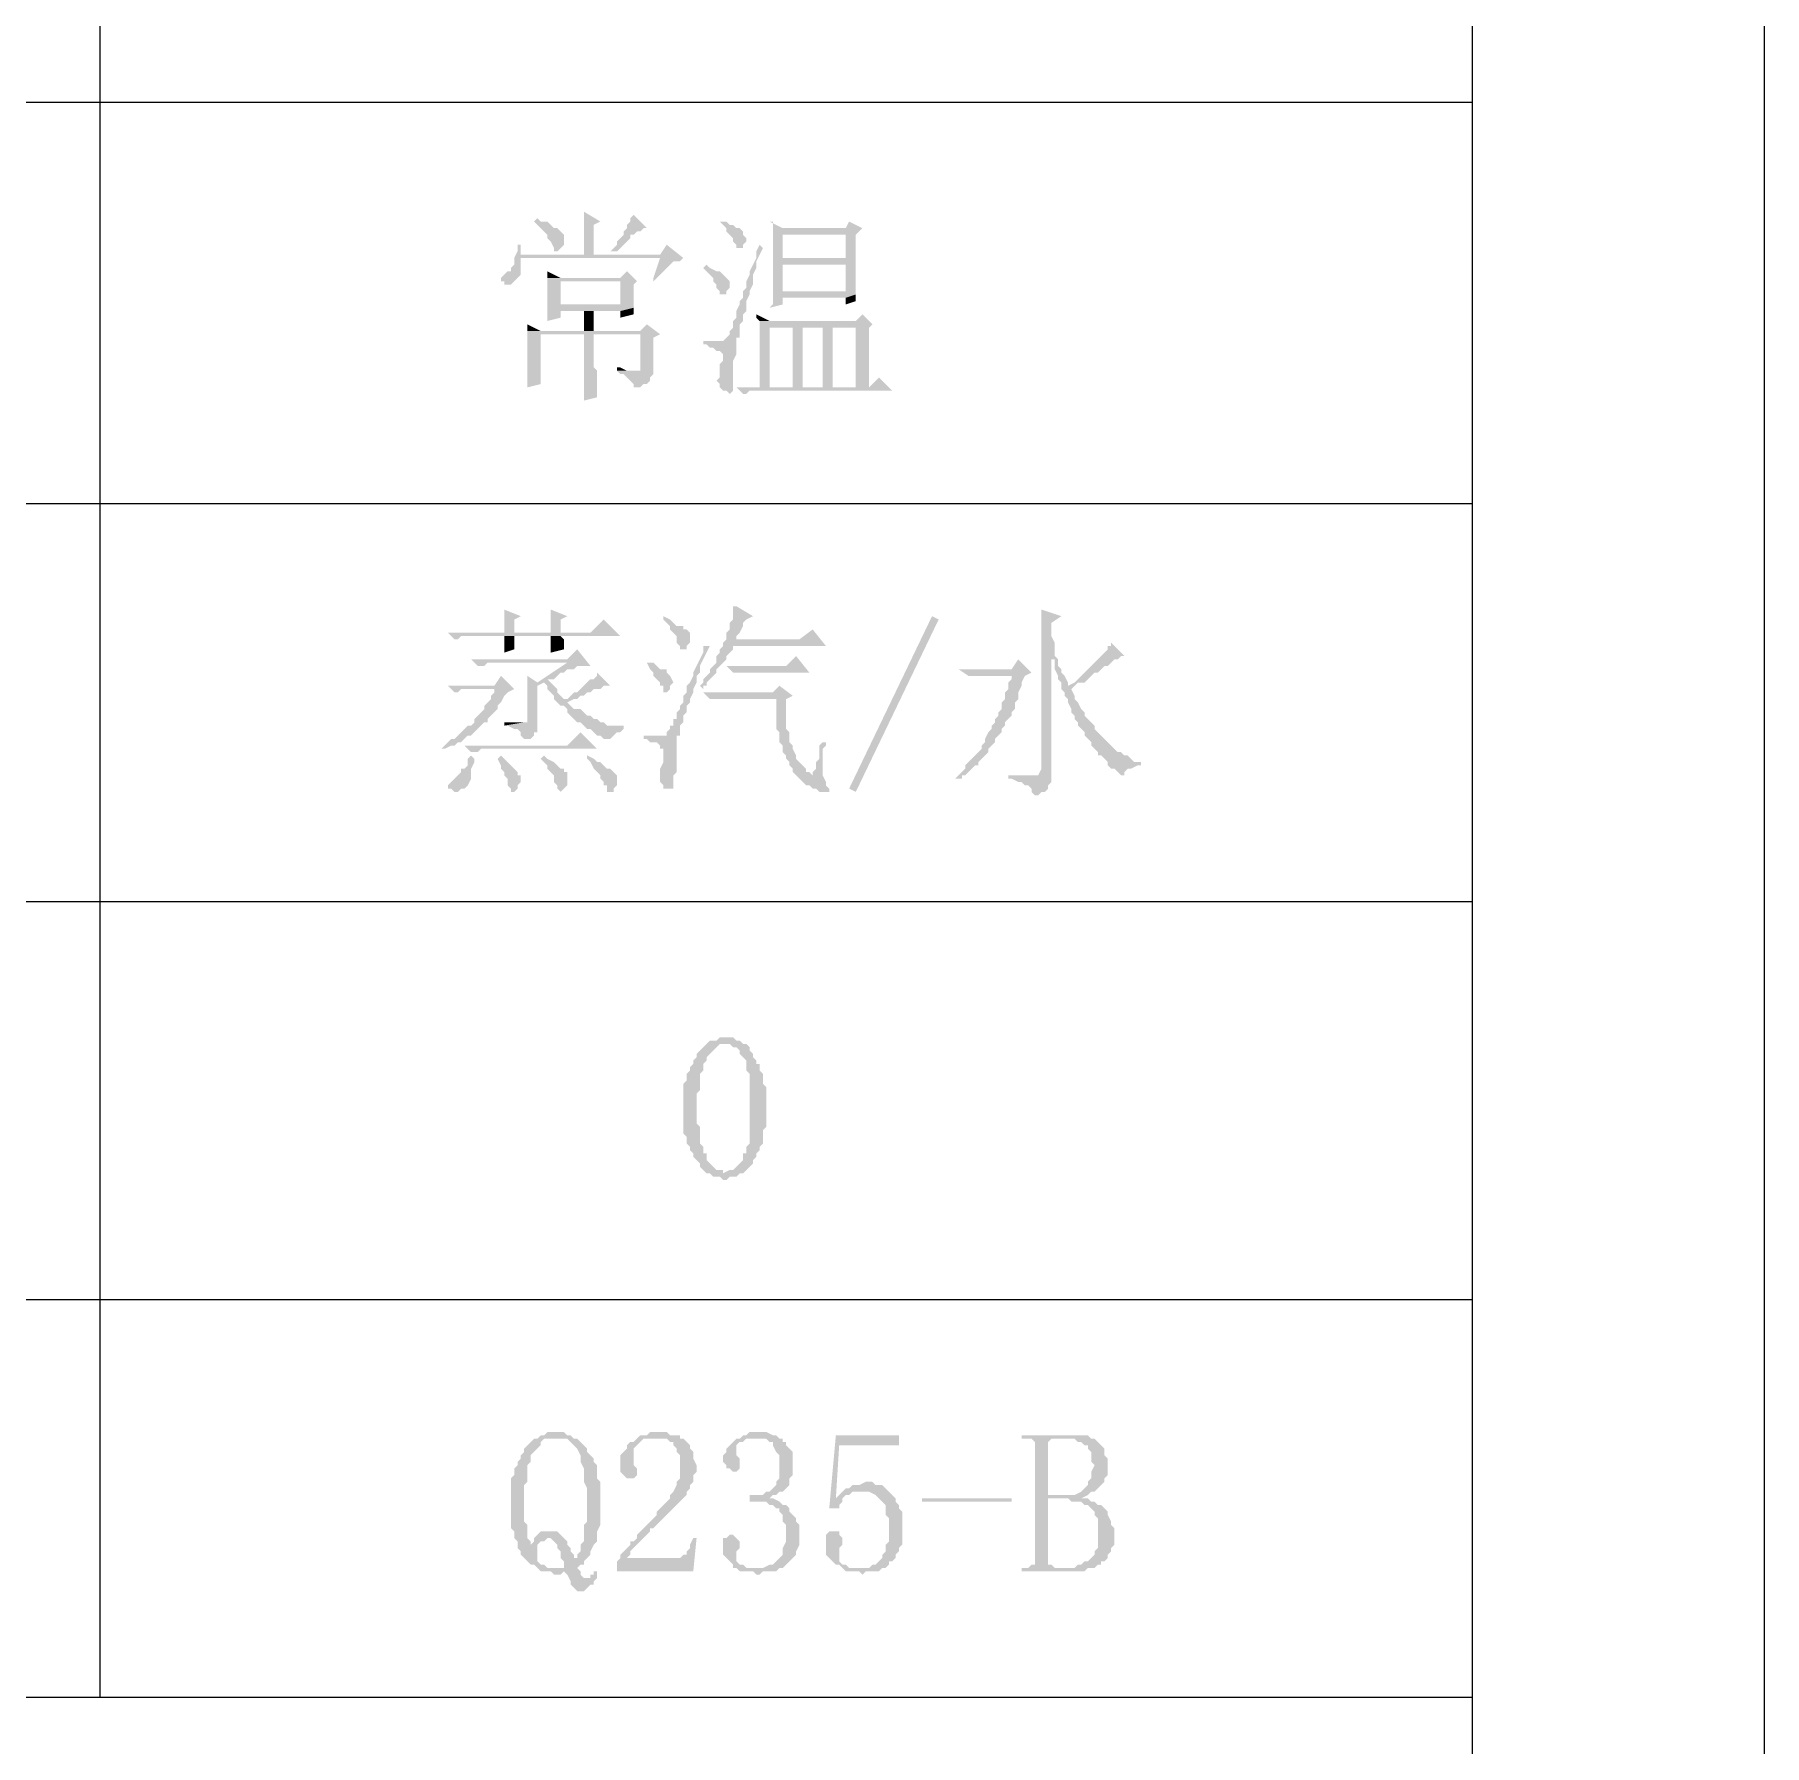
# Model space of a CAD drawing. Header units: millimetres. Extents: x 6 to 291, y 3 to 207.
# Drawn here: x 268.75 to 290.83, y 161.61 to 183.45 of the extents above; entities that cross this region are included whole.
import ezdxf

# ---------------------------------------------------------------- set-up
doc = ezdxf.new("R2010")
doc.units = ezdxf.units.MM

msp = doc.modelspace()

# ---------------------------------------------------------------- hatches: boundary and pattern name
at = {"true_color": 0x00b8b8}
h = msp.add_hatch(color=132, dxfattribs=at)
h.dxf.hatch_style = 2
h.paths.add_polyline_path([(275.759277, 181.186667), (275.759277, 180.636333), (274.954944, 180.636333), (275.886277, 180.636333), (275.886277, 181.017333), (275.970944, 181.059667)])
h = msp.add_hatch(color=132, dxfattribs=at)
h.dxf.hatch_style = 2
h.paths.add_polyline_path([(275.16661, 181.102), (275.124277, 181.059667), (275.16661, 181.017333), (275.208944, 180.975), (275.251277, 180.932667), (275.29361, 180.890333), (275.29361, 180.848), (275.335944, 180.805667), (275.378277, 180.721), (275.378277, 180.678667), (275.42061, 180.678667), (275.462944, 180.721), (275.505277, 180.763333), (275.505277, 180.890333), (275.462944, 180.932667), (275.42061, 180.975), (275.378277, 180.975), (275.335944, 181.017333), (275.29361, 181.059667), (275.208944, 181.059667)])
h = msp.add_hatch(color=132, dxfattribs=at)
h.dxf.hatch_style = 2
h.paths.add_polyline_path([(276.394277, 181.144333), (276.351944, 181.102), (276.351944, 181.059667), (276.30961, 181.017333), (276.30961, 180.975), (276.267277, 180.932667), (276.267277, 180.890333), (276.224944, 180.848), (276.18261, 180.805667), (276.18261, 180.763333), (276.140277, 180.721), (276.097944, 180.678667), (276.18261, 180.678667), (276.224944, 180.721), (276.267277, 180.763333), (276.30961, 180.805667), (276.351944, 180.848), (276.351944, 180.890333), (276.394277, 180.890333), (276.43661, 180.932667), (276.478944, 180.932667), (276.521277, 180.975), (276.56361, 180.975)])
h = msp.add_hatch(color=132, dxfattribs=at)
h.dxf.hatch_style = 2
h.paths.add_polyline_path([(277.494944, 181.059667), (277.537277, 181.017333), (277.57961, 180.975), (277.57961, 180.932667), (277.621944, 180.890333), (277.664277, 180.848), (277.664277, 180.805667), (277.70661, 180.763333), (277.70661, 180.721), (277.791277, 180.721), (277.791277, 180.763333), (277.83361, 180.805667), (277.83361, 180.848), (277.791277, 180.890333), (277.791277, 180.932667), (277.748944, 180.975), (277.70661, 180.975), (277.664277, 181.017333), (277.621944, 181.017333), (277.57961, 181.059667)])
h = msp.add_hatch(color=132, dxfattribs=at)
h.dxf.hatch_style = 2
h.paths.add_polyline_path([(278.129944, 181.059667), (278.172277, 181.059667), (278.172277, 180.932667), (279.10361, 180.890333), (279.10361, 180.594), (278.299277, 180.594), (279.23061, 180.551667), (279.23061, 180.890333), (279.315277, 180.975), (278.299277, 180.975)])
h = msp.add_hatch(color=132, dxfattribs=at)
h.dxf.hatch_style = 2
h.paths.add_polyline_path([(278.172277, 180.932667), (278.172277, 180.551667), (279.10361, 180.509333), (279.10361, 180.170667), (278.299277, 180.170667), (279.23061, 180.128333), (279.23061, 180.551667), (278.299277, 180.594), (278.299277, 180.890333), (279.10361, 180.890333)])
h = msp.add_hatch(color=132, dxfattribs=at)
h.dxf.hatch_style = 2
h.paths.add_polyline_path([(279.145944, 181.059667), (279.10361, 180.975), (278.299277, 180.975), (279.315277, 180.975)])
h = msp.add_hatch(color=132, dxfattribs=at)
h.dxf.hatch_style = 2
h.paths.add_polyline_path([(274.954944, 180.763333), (274.91261, 180.763333), (274.91261, 180.678667), (274.870277, 180.594), (275.886277, 180.636333), (274.954944, 180.636333)])
h = msp.add_hatch(color=132, dxfattribs=at)
h.dxf.hatch_style = 2
h.paths.add_polyline_path([(276.81761, 180.763333), (276.732944, 180.636333), (275.886277, 180.636333), (274.870277, 180.594), (276.732944, 180.594), (276.648277, 180.34), (276.648277, 180.297667), (276.69061, 180.34), (276.732944, 180.382333), (276.775277, 180.424667), (276.81761, 180.467), (276.859944, 180.509333), (276.902277, 180.551667), (276.986944, 180.551667), (277.029277, 180.594)])
h = msp.add_hatch(color=132, dxfattribs=at)
h.dxf.hatch_style = 2
h.paths.add_polyline_path([(278.002944, 180.763333), (277.96061, 180.678667), (277.96061, 180.594), (277.918277, 180.509333), (277.875944, 180.424667), (277.875944, 180.382333), (277.83361, 180.297667), (277.83361, 180.213), (277.791277, 180.170667), (277.791277, 180.086), (277.748944, 180.043667), (277.748944, 180.001333), (277.70661, 179.916667), (277.70661, 179.832), (277.664277, 179.789667), (277.664277, 179.747333), (277.664277, 179.705), (277.621944, 179.662667), (277.621944, 179.620333), (277.57961, 179.578), (277.537277, 179.535667), (277.45261, 179.535667), (277.70661, 179.535667), (277.70661, 179.578), (277.748944, 179.578), (277.748944, 179.747333), (277.791277, 179.789667), (277.791277, 179.874333), (277.83361, 179.916667), (277.83361, 180.043667), (277.875944, 180.128333), (277.875944, 180.170667), (277.918277, 180.255333), (277.918277, 180.382333), (277.96061, 180.467), (277.96061, 180.551667), (278.002944, 180.636333), (278.045277, 180.721)])
h = msp.add_hatch(color=132, dxfattribs=at)
h.dxf.hatch_style = 2
h.paths.add_polyline_path([(274.870277, 180.594), (274.870277, 180.509333), (274.827944, 180.467), (274.827944, 180.424667), (274.78561, 180.424667), (274.743277, 180.382333), (274.700944, 180.34), (274.700944, 180.297667), (274.743277, 180.297667), (274.743277, 180.255333), (274.827944, 180.255333), (274.870277, 180.297667), (274.91261, 180.34), (274.954944, 180.382333), (274.954944, 180.594), (276.732944, 180.594)])
h = msp.add_hatch(color=132, dxfattribs=at)
h.dxf.hatch_style = 2
h.paths.add_polyline_path([(275.29361, 180.424667), (275.29361, 180.34), (275.462944, 180.34)])
h = msp.add_hatch(color=132, dxfattribs=at)
h.dxf.hatch_style = 2
h.paths.add_polyline_path([(276.30961, 180.424667), (276.224944, 180.34), (275.29361, 180.34), (275.29361, 179.959), (275.462944, 180.001333), (275.462944, 180.297667), (276.43661, 180.297667)])
h = msp.add_hatch(color=132, dxfattribs=at)
h.dxf.hatch_style = 2
h.paths.add_polyline_path([(277.32561, 180.509333), (277.283277, 180.467), (277.32561, 180.424667), (277.367944, 180.382333), (277.410277, 180.34), (277.410277, 180.297667), (277.45261, 180.255333), (277.45261, 180.213), (277.494944, 180.170667), (277.494944, 180.128333), (277.57961, 180.128333), (277.57961, 180.170667), (277.621944, 180.213), (277.621944, 180.297667), (277.57961, 180.34), (277.537277, 180.382333), (277.494944, 180.424667), (277.45261, 180.424667), (277.367944, 180.467)])
h = msp.add_hatch(color=132, dxfattribs=at)
h.dxf.hatch_style = 2
h.paths.add_polyline_path([(278.172277, 180.551667), (278.172277, 180.001333), (278.129944, 179.959), (278.299277, 180.001333), (278.299277, 180.086), (279.10361, 180.086), (279.23061, 180.128333), (278.299277, 180.170667), (278.299277, 180.509333), (279.10361, 180.509333)])
h = msp.add_hatch(color=132, dxfattribs=at)
h.dxf.hatch_style = 2
h.paths.add_polyline_path([(276.43661, 180.297667), (276.224944, 180.297667), (276.224944, 180.001333), (275.462944, 180.001333), (275.29361, 179.959), (275.29361, 179.789667), (275.462944, 179.832), (275.462944, 179.916667), (276.224944, 179.916667), (276.394277, 179.959), (276.394277, 180.255333)])
h = msp.add_hatch(color=132, dxfattribs=at)
h.dxf.hatch_style = 2
h.paths.add_polyline_path([(279.23061, 180.128333), (279.10361, 180.086), (279.10361, 180.001333), (279.23061, 180.043667), (279.23061, 180.086)])
h = msp.add_hatch(color=132, dxfattribs=at)
h.dxf.hatch_style = 2
h.paths.add_polyline_path([(275.886277, 179.662667), (275.886277, 179.916667), (275.759277, 179.916667), (275.759277, 179.662667)])
h = msp.add_hatch(color=132, dxfattribs=at)
h.dxf.hatch_style = 2
h.paths.add_polyline_path([(276.394277, 179.959), (276.224944, 179.916667), (276.224944, 179.832), (276.394277, 179.874333), (276.394277, 179.916667)])
h = msp.add_hatch(color=132, dxfattribs=at)
h.dxf.hatch_style = 2
h.paths.add_polyline_path([(277.96061, 179.874333), (277.96061, 179.832), (278.002944, 179.789667), (278.129944, 179.789667)])
h = msp.add_hatch(color=132, dxfattribs=at)
h.dxf.hatch_style = 2
h.paths.add_polyline_path([(279.315277, 179.874333), (279.23061, 179.789667), (278.002944, 179.789667), (278.002944, 179.747333), (279.23061, 179.705), (279.23061, 178.943), (279.399944, 178.943), (279.399944, 179.705), (279.442277, 179.747333)])
h = msp.add_hatch(color=132, dxfattribs=at)
h.dxf.hatch_style = 2
h.paths.add_polyline_path([(275.03961, 179.747333), (275.03961, 179.662667), (275.208944, 179.662667)])
h = msp.add_hatch(color=132, dxfattribs=at)
h.dxf.hatch_style = 2
h.paths.add_polyline_path([(276.56361, 179.747333), (276.478944, 179.662667), (275.03961, 179.662667), (275.03961, 179.620333), (276.478944, 179.620333), (276.478944, 179.197), (276.478944, 179.154667), (276.18261, 179.154667), (276.224944, 179.112333), (276.267277, 179.112333), (276.30961, 179.07), (276.351944, 179.027667), (276.394277, 178.985333), (276.394277, 178.943), (276.478944, 178.943), (276.521277, 178.985333), (276.56361, 178.985333), (276.605944, 179.027667), (276.605944, 179.07), (276.648277, 179.112333), (276.648277, 179.578), (276.732944, 179.620333)])
h = msp.add_hatch(color=132, dxfattribs=at)
h.dxf.hatch_style = 2
h.paths.add_polyline_path([(275.03961, 179.620333), (275.03961, 178.943), (275.208944, 178.985333), (275.208944, 179.620333), (275.759277, 179.620333)])
h = msp.add_hatch(color=132, dxfattribs=at)
h.dxf.hatch_style = 2
h.paths.add_polyline_path([(275.759277, 179.620333), (275.759277, 178.858333), (275.759277, 178.773667), (275.92861, 178.816), (275.92861, 178.900667), (275.92861, 179.154667), (275.886277, 179.197), (275.886277, 179.620333), (276.478944, 179.620333)])
h = msp.add_hatch(color=132, dxfattribs=at)
h.dxf.hatch_style = 2
h.paths.add_polyline_path([(277.283277, 179.535667), (277.283277, 179.493333), (277.32561, 179.493333), (277.367944, 179.451), (277.410277, 179.451), (277.45261, 179.408667), (277.494944, 179.408667), (277.537277, 179.366333), (277.537277, 179.281667), (277.494944, 179.239333), (277.494944, 179.154667), (277.494944, 179.07), (277.45261, 179.027667), (277.494944, 178.985333), (277.494944, 178.943), (277.537277, 178.900667), (277.57961, 178.900667), (277.621944, 178.858333), (277.664277, 178.900667), (277.664277, 179.281667), (277.70661, 179.366333), (277.70661, 179.493333), (277.70661, 179.535667), (277.367944, 179.535667)])
h = msp.add_hatch(color=132, dxfattribs=at)
h.dxf.hatch_style = 2
h.paths.add_polyline_path([(278.002944, 179.747333), (278.002944, 178.943), (278.129944, 178.943), (278.129944, 179.705), (279.23061, 179.705)])
h = msp.add_hatch(color=132, dxfattribs=at)
h.dxf.hatch_style = 2
h.paths.add_polyline_path([(278.553277, 179.705), (278.426277, 179.705), (278.426277, 178.943), (278.002944, 178.943), (278.553277, 178.943)])
h = msp.add_hatch(color=132, dxfattribs=at)
h.dxf.hatch_style = 2
h.paths.add_polyline_path([(278.934277, 178.943), (278.934277, 179.705), (278.807277, 179.705), (278.807277, 178.943)])
h = msp.add_hatch(color=132, dxfattribs=at)
h.dxf.hatch_style = 2
h.paths.add_polyline_path([(276.18261, 179.197), (276.18261, 179.154667), (276.43661, 179.154667), (276.30961, 179.154667), (276.224944, 179.197)])
h = msp.add_hatch(color=132, dxfattribs=at)
h.dxf.hatch_style = 2
h.paths.add_polyline_path([(279.526944, 179.07), (279.399944, 178.943), (277.70661, 178.943), (277.791277, 178.858333), (277.83361, 178.858333), (277.875944, 178.900667), (279.696277, 178.900667)])
h = msp.add_hatch(color=132, dxfattribs=at)
h.dxf.hatch_style = 2
h.paths.add_polyline_path([(274.743277, 176.106667), (274.743277, 175.810333), (274.870277, 175.810333), (274.870277, 175.979667), (274.954944, 176.022)])
h = msp.add_hatch(color=132, dxfattribs=at)
h.dxf.hatch_style = 2
h.paths.add_polyline_path([(275.335944, 176.106667), (275.335944, 175.810333), (275.462944, 175.810333), (275.462944, 175.979667), (275.54761, 176.022)])
h = msp.add_hatch(color=132, dxfattribs=at)
h.dxf.hatch_style = 2
h.paths.add_polyline_path([(276.775277, 176.022), (276.775277, 175.979667), (276.81761, 175.937333), (276.859944, 175.895), (276.859944, 175.852667), (276.902277, 175.810333), (276.94461, 175.768), (276.94461, 175.683333), (276.986944, 175.641), (276.986944, 175.598667), (277.07161, 175.598667), (277.07161, 175.641), (277.113944, 175.683333), (277.113944, 175.810333), (277.07161, 175.852667), (277.029277, 175.852667), (277.029277, 175.895), (276.94461, 175.895), (276.902277, 175.937333), (276.859944, 175.979667)])
h = msp.add_hatch(color=132, dxfattribs=at)
h.dxf.hatch_style = 2
h.paths.add_polyline_path([(277.70661, 176.149), (277.664277, 176.149), (277.664277, 175.979667), (277.621944, 175.937333), (277.621944, 175.852667), (277.57961, 175.810333), (277.57961, 175.725667), (277.537277, 175.683333), (277.70661, 175.725667), (277.70661, 175.768), (277.748944, 175.810333), (277.791277, 175.895), (277.791277, 175.937333), (277.83361, 175.979667), (277.918277, 176.022)])
h = msp.add_hatch(color=132, dxfattribs=at)
h.dxf.hatch_style = 2
h.paths.add_polyline_path([(279.23061, 173.778333), (279.145944, 173.820667), (280.204277, 176.022), (280.288944, 175.979667)])
h = msp.add_hatch(color=132, dxfattribs=at)
h.dxf.hatch_style = 2
h.paths.add_polyline_path([(281.601277, 176.106667), (281.601277, 174.074667), (281.558944, 173.99), (281.51661, 173.99), (281.177944, 173.947667), (281.220277, 173.947667), (281.304944, 173.905333), (281.347277, 173.905333), (281.38961, 173.863), (281.431944, 173.863), (281.474277, 173.820667), (281.474277, 173.778333), (281.51661, 173.736), (281.558944, 173.736), (281.601277, 173.778333), (281.64361, 173.778333), (281.685944, 173.820667), (281.685944, 173.863), (281.728277, 173.905333), (281.728277, 175.471667), (281.812944, 175.471667), (281.77061, 175.514), (281.77061, 175.683333), (281.728277, 175.768), (281.728277, 175.937333), (281.855277, 176.022)])
h = msp.add_hatch(color=132, dxfattribs=at)
h.dxf.hatch_style = 2
h.paths.add_polyline_path([(276.013277, 175.979667), (275.843944, 175.810333), (274.02361, 175.810333), (274.108277, 175.725667), (274.15061, 175.725667), (274.192944, 175.768), (276.224944, 175.768)])
h = msp.add_hatch(color=132, dxfattribs=at)
h.dxf.hatch_style = 2
h.paths.add_polyline_path([(278.680277, 175.852667), (278.510944, 175.725667), (277.70661, 175.725667), (277.537277, 175.683333), (277.537277, 175.641), (277.494944, 175.598667), (277.494944, 175.556333), (277.45261, 175.514), (277.45261, 175.429333), (277.410277, 175.387), (277.367944, 175.344667), (277.367944, 175.302333), (277.32561, 175.26), (277.283277, 175.217667), (277.283277, 175.175333), (277.240944, 175.133), (277.283277, 175.090667), (277.283277, 175.133), (277.32561, 175.133), (277.32561, 175.175333), (277.367944, 175.217667), (277.410277, 175.26), (277.45261, 175.302333), (277.45261, 175.344667), (277.494944, 175.387), (277.537277, 175.429333), (277.57961, 175.471667), (277.57961, 175.514), (277.621944, 175.556333), (277.664277, 175.598667), (277.664277, 175.641), (278.84961, 175.641)])
h = msp.add_hatch(color=132, dxfattribs=at)
h.dxf.hatch_style = 2
h.paths.add_polyline_path([(275.67461, 175.598667), (275.54761, 175.471667), (274.319944, 175.471667), (275.54761, 175.429333), (275.16661, 175.175333), (275.251277, 175.175333), (275.29361, 175.133), (275.29361, 175.090667), (275.335944, 175.048333), (275.378277, 175.006), (275.378277, 174.963667), (275.42061, 174.921333), (275.462944, 174.879), (275.505277, 174.879), (275.54761, 174.836667), (275.54761, 174.794333), (275.589944, 174.752), (275.632277, 174.709667), (275.67461, 174.667333), (275.716944, 174.667333), (275.759277, 174.625), (275.80161, 174.582667), (275.843944, 174.582667), (275.886277, 174.540333), (275.92861, 174.498), (275.970944, 174.498), (276.013277, 174.455667), (276.097944, 174.455667), (276.140277, 174.498), (276.18261, 174.540333), (276.224944, 174.540333), (276.267277, 174.582667), (276.267277, 174.625), (276.05561, 174.625), (276.013277, 174.667333), (275.970944, 174.667333), (275.92861, 174.709667), (275.886277, 174.709667), (275.843944, 174.752), (275.80161, 174.752), (275.759277, 174.794333), (275.716944, 174.836667), (275.632277, 174.836667), (275.589944, 174.879), (275.54761, 174.921333), (275.632277, 174.963667), (275.505277, 174.963667), (275.462944, 175.006), (275.42061, 175.048333), (275.42061, 175.090667), (275.378277, 175.133), (275.335944, 175.175333), (275.29361, 175.217667), (275.378277, 175.217667), (275.42061, 175.26), (275.462944, 175.302333), (275.505277, 175.302333), (275.54761, 175.344667), (275.632277, 175.344667), (275.67461, 175.387), (275.843944, 175.387)])
h = msp.add_hatch(color=132, dxfattribs=at)
h.dxf.hatch_style = 2
h.paths.add_polyline_path([(274.870277, 175.768), (274.743277, 175.768), (274.743277, 175.556333), (274.870277, 175.598667)])
h = msp.add_hatch(color=132, dxfattribs=at)
h.dxf.hatch_style = 2
h.paths.add_polyline_path([(275.462944, 175.768), (275.335944, 175.768), (275.335944, 175.556333), (275.505277, 175.598667), (275.505277, 175.725667)])
h = msp.add_hatch(color=132, dxfattribs=at)
h.dxf.hatch_style = 2
h.paths.add_polyline_path([(277.32561, 175.641), (277.283277, 175.641), (277.283277, 175.556333), (277.240944, 175.471667), (277.19861, 175.387), (277.156277, 175.302333), (277.156277, 175.26), (277.113944, 175.175333), (277.07161, 175.133), (277.07161, 175.048333), (277.029277, 175.006), (277.029277, 174.921333), (276.986944, 174.879), (276.986944, 174.836667), (276.94461, 174.794333), (276.94461, 174.709667), (276.902277, 174.709667), (276.902277, 174.625), (276.859944, 174.625), (276.859944, 174.582667), (276.81761, 174.540333), (276.81761, 174.498), (276.69061, 174.498), (276.94461, 174.455667), (276.94461, 174.498), (276.986944, 174.498), (276.986944, 174.582667), (276.986944, 174.625), (277.029277, 174.667333), (277.029277, 174.752), (277.07161, 174.794333), (277.07161, 174.879), (277.113944, 174.921333), (277.113944, 174.963667), (277.156277, 175.048333), (277.156277, 175.090667), (277.19861, 175.175333), (277.19861, 175.26), (277.240944, 175.302333), (277.240944, 175.387), (277.283277, 175.471667), (277.32561, 175.556333), (277.367944, 175.641)])
h = msp.add_hatch(color=132, dxfattribs=at)
h.dxf.hatch_style = 2
h.paths.add_polyline_path([(282.490277, 175.683333), (282.490277, 175.641), (282.447944, 175.641), (282.447944, 175.598667), (282.40561, 175.556333), (282.363277, 175.514), (282.320944, 175.471667), (282.27861, 175.429333), (282.236277, 175.387), (282.193944, 175.344667), (282.15161, 175.302333), (282.109277, 175.26), (282.066944, 175.217667), (282.02461, 175.175333), (281.939944, 175.133), (282.02461, 175.133), (282.066944, 175.175333), (282.15161, 175.175333), (282.193944, 175.217667), (282.236277, 175.26), (282.27861, 175.302333), (282.320944, 175.302333), (282.363277, 175.344667), (282.40561, 175.387), (282.447944, 175.387), (282.490277, 175.429333), (282.53261, 175.471667), (282.574944, 175.471667), (282.617277, 175.514), (282.65961, 175.514)])
h = msp.add_hatch(color=132, dxfattribs=at)
h.dxf.hatch_style = 2
h.paths.add_polyline_path([(274.319944, 175.471667), (274.40461, 175.387), (274.489277, 175.387), (274.53161, 175.429333), (275.54761, 175.429333)])
h = msp.add_hatch(color=132, dxfattribs=at)
h.dxf.hatch_style = 2
h.paths.add_polyline_path([(276.56361, 175.429333), (276.521277, 175.429333), (276.56361, 175.429333), (276.605944, 175.344667), (276.648277, 175.302333), (276.648277, 175.26), (276.69061, 175.217667), (276.732944, 175.175333), (276.732944, 175.133), (276.775277, 175.133), (276.775277, 175.048333), (276.81761, 175.048333), (276.859944, 175.090667), (276.859944, 175.133), (276.902277, 175.175333), (276.859944, 175.26), (276.81761, 175.302333), (276.81761, 175.344667), (276.732944, 175.344667), (276.69061, 175.387), (276.648277, 175.429333)])
h = msp.add_hatch(color=132, dxfattribs=at)
h.dxf.hatch_style = 2
h.paths.add_polyline_path([(278.46861, 175.514), (278.34161, 175.387), (277.57961, 175.387), (277.664277, 175.302333), (278.637944, 175.302333)])
h = msp.add_hatch(color=132, dxfattribs=at)
h.dxf.hatch_style = 2
h.paths.add_polyline_path([(281.304944, 175.471667), (281.220277, 175.344667), (280.542944, 175.344667), (280.669944, 175.26), (281.220277, 175.26), (281.474277, 175.302333)])
h = msp.add_hatch(color=132, dxfattribs=at)
h.dxf.hatch_style = 2
h.paths.add_polyline_path([(281.812944, 175.471667), (281.728277, 175.471667), (281.77061, 175.471667), (281.77061, 175.344667), (281.812944, 175.26), (281.812944, 175.217667), (281.855277, 175.175333), (281.855277, 175.090667), (281.89761, 175.048333), (281.89761, 175.006), (281.939944, 174.963667), (281.939944, 174.921333), (281.982277, 174.836667), (281.982277, 174.794333), (282.02461, 174.752), (282.02461, 174.709667), (282.066944, 174.667333), (282.066944, 174.625), (282.109277, 174.582667), (282.15161, 174.540333), (282.15161, 174.498), (282.193944, 174.455667), (282.236277, 174.413333), (282.236277, 174.371), (282.27861, 174.328667), (282.320944, 174.286333), (282.320944, 174.244), (282.363277, 174.244), (282.40561, 174.201667), (282.447944, 174.159333), (282.447944, 174.117), (282.490277, 174.074667), (282.53261, 174.074667), (282.574944, 174.032333), (282.617277, 173.99), (282.65961, 173.99), (282.65961, 174.032333), (282.701944, 174.074667), (282.744277, 174.074667), (282.828944, 174.117), (282.871277, 174.117), (282.871277, 174.159333), (282.78661, 174.159333), (282.744277, 174.201667), (282.701944, 174.244), (282.65961, 174.244), (282.617277, 174.286333), (282.574944, 174.286333), (282.53261, 174.328667), (282.490277, 174.371), (282.447944, 174.413333), (282.40561, 174.455667), (282.363277, 174.498), (282.320944, 174.540333), (282.27861, 174.582667), (282.27861, 174.625), (282.236277, 174.667333), (282.193944, 174.709667), (282.15161, 174.752), (282.15161, 174.794333), (282.109277, 174.836667), (282.066944, 174.921333), (282.02461, 174.963667), (282.02461, 175.006), (281.982277, 175.090667), (282.02461, 175.133), (281.939944, 175.133), (281.939944, 175.175333), (281.89761, 175.26), (281.855277, 175.302333), (281.855277, 175.344667), (281.812944, 175.387), (281.812944, 175.429333)])
h = msp.add_hatch(color=132, dxfattribs=at)
h.dxf.hatch_style = 2
h.paths.add_polyline_path([(274.700944, 175.26), (274.616277, 175.133), (274.02361, 175.133), (274.108277, 175.048333), (274.15061, 175.048333), (274.192944, 175.090667), (274.870277, 175.090667)])
h = msp.add_hatch(color=132, dxfattribs=at)
h.dxf.hatch_style = 2
h.paths.add_polyline_path([(275.03961, 175.26), (275.03961, 174.667333), (274.997277, 174.667333), (274.743277, 174.625), (274.78561, 174.625), (274.870277, 174.582667), (274.91261, 174.582667), (274.954944, 174.540333), (274.954944, 174.498), (274.997277, 174.455667), (274.997277, 174.413333), (274.997277, 174.455667), (275.081944, 174.455667), (275.124277, 174.498), (275.124277, 174.540333), (275.16661, 174.540333), (275.16661, 175.133), (275.251277, 175.175333), (275.16661, 175.175333)])
h = msp.add_hatch(color=132, dxfattribs=at)
h.dxf.hatch_style = 2
h.paths.add_polyline_path([(275.759277, 175.133), (275.716944, 175.090667), (275.67461, 175.048333), (275.632277, 175.048333), (275.589944, 175.006), (275.54761, 174.963667), (275.67461, 174.963667), (275.716944, 175.006), (275.759277, 175.006), (275.80161, 175.048333), (275.843944, 175.048333), (275.886277, 175.090667), (275.970944, 175.090667), (276.013277, 175.133), (276.05561, 175.133)])
h = msp.add_hatch(color=132, dxfattribs=at)
h.dxf.hatch_style = 2
h.paths.add_polyline_path([(275.92861, 175.302333), (275.92861, 175.26), (275.886277, 175.217667), (275.843944, 175.217667), (275.80161, 175.175333), (275.759277, 175.133), (276.097944, 175.133)])
h = msp.add_hatch(color=132, dxfattribs=at)
h.dxf.hatch_style = 2
h.paths.add_polyline_path([(278.256944, 175.133), (278.172277, 175.048333), (277.283277, 175.048333), (277.367944, 174.963667), (278.21461, 174.963667), (278.426277, 175.006)])
h = msp.add_hatch(color=132, dxfattribs=at)
h.dxf.hatch_style = 2
h.paths.add_polyline_path([(281.474277, 175.302333), (281.220277, 175.26), (281.220277, 175.217667), (281.177944, 175.175333), (281.177944, 175.090667), (281.13561, 175.048333), (281.13561, 174.963667), (281.093277, 174.921333), (281.093277, 174.836667), (281.050944, 174.794333), (281.050944, 174.752), (281.00861, 174.709667), (281.00861, 174.667333), (280.966277, 174.625), (280.966277, 174.582667), (280.923944, 174.540333), (280.88161, 174.455667), (280.88161, 174.413333), (280.839277, 174.371), (280.839277, 174.328667), (280.796944, 174.286333), (280.75461, 174.244), (280.712277, 174.201667), (280.669944, 174.159333), (280.62761, 174.117), (280.62761, 174.074667), (280.585277, 174.032333), (280.542944, 173.99), (280.50061, 173.947667), (280.585277, 173.947667), (280.585277, 173.99), (280.62761, 173.99), (280.669944, 174.032333), (280.712277, 174.074667), (280.75461, 174.117), (280.796944, 174.117), (280.796944, 174.159333), (280.839277, 174.201667), (280.88161, 174.244), (280.923944, 174.286333), (280.923944, 174.328667), (280.966277, 174.371), (281.00861, 174.413333), (281.00861, 174.455667), (281.050944, 174.498), (281.093277, 174.540333), (281.093277, 174.582667), (281.13561, 174.625), (281.13561, 174.667333), (281.177944, 174.709667), (281.220277, 174.752), (281.220277, 174.794333), (281.26261, 174.836667), (281.26261, 174.921333), (281.304944, 174.963667), (281.304944, 175.048333), (281.347277, 175.133), (281.347277, 175.175333), (281.38961, 175.26)])
h = msp.add_hatch(color=132, dxfattribs=at)
h.dxf.hatch_style = 2
h.paths.add_polyline_path([(274.870277, 175.090667), (274.616277, 175.090667), (274.616277, 175.048333), (274.573944, 175.006), (274.573944, 174.963667), (274.53161, 174.921333), (274.489277, 174.879), (274.489277, 174.836667), (274.446944, 174.794333), (274.40461, 174.752), (274.362277, 174.709667), (274.362277, 174.667333), (274.319944, 174.625), (274.27761, 174.625), (274.235277, 174.582667), (274.192944, 174.540333), (274.15061, 174.498), (274.108277, 174.455667), (274.065944, 174.455667), (274.02361, 174.413333), (273.981277, 174.371), (273.938944, 174.328667), (273.981277, 174.328667), (274.065944, 174.371), (274.108277, 174.371), (274.15061, 174.413333), (274.192944, 174.413333), (274.235277, 174.455667), (274.27761, 174.498), (274.319944, 174.498), (274.362277, 174.540333), (274.40461, 174.582667), (274.446944, 174.625), (274.489277, 174.667333), (274.53161, 174.667333), (274.53161, 174.709667), (274.573944, 174.752), (274.616277, 174.794333), (274.65861, 174.836667), (274.65861, 174.879), (274.700944, 174.921333), (274.743277, 175.006), (274.78561, 175.048333)])
h = msp.add_hatch(color=132, dxfattribs=at)
h.dxf.hatch_style = 2
h.paths.add_polyline_path([(278.426277, 175.006), (278.21461, 174.963667), (278.21461, 174.582667), (278.256944, 174.540333), (278.256944, 174.413333), (278.299277, 174.371), (278.299277, 174.286333), (278.34161, 174.244), (278.34161, 174.201667), (278.383944, 174.159333), (278.383944, 174.117), (278.426277, 174.074667), (278.426277, 174.032333), (278.46861, 173.99), (278.680277, 173.99), (278.637944, 174.032333), (278.59561, 174.032333), (278.59561, 174.074667), (278.553277, 174.117), (278.510944, 174.159333), (278.46861, 174.201667), (278.46861, 174.244), (278.426277, 174.328667), (278.426277, 174.371), (278.383944, 174.413333), (278.383944, 174.540333), (278.34161, 174.582667), (278.34161, 174.963667)])
h = msp.add_hatch(color=132, dxfattribs=at)
h.dxf.hatch_style = 2
h.paths.add_polyline_path([(275.716944, 174.540333), (275.54761, 174.371), (274.235277, 174.371), (274.319944, 174.286333), (274.40461, 174.286333), (274.446944, 174.328667), (275.92861, 174.328667)])
h = msp.add_hatch(color=132, dxfattribs=at)
h.dxf.hatch_style = 2
h.paths.add_polyline_path([(274.743277, 174.667333), (274.743277, 174.625), (274.997277, 174.667333), (274.827944, 174.667333)])
h = msp.add_hatch(color=132, dxfattribs=at)
h.dxf.hatch_style = 2
h.paths.add_polyline_path([(276.521277, 174.498), (276.521277, 174.455667), (276.56361, 174.455667), (276.605944, 174.413333), (276.69061, 174.413333), (276.732944, 174.371), (276.732944, 174.328667), (276.775277, 174.328667), (276.775277, 174.159333), (276.732944, 174.074667), (276.732944, 173.905333), (276.775277, 173.863), (276.775277, 173.820667), (276.902277, 173.820667), (276.902277, 173.863), (276.902277, 173.99), (276.94461, 174.032333), (276.94461, 174.117), (276.94461, 174.455667), (276.69061, 174.498), (276.605944, 174.498)])
h = msp.add_hatch(color=132, dxfattribs=at)
h.dxf.hatch_style = 2
h.paths.add_polyline_path([(274.319944, 174.244), (274.27761, 174.201667), (274.27761, 174.117), (274.235277, 174.074667), (274.192944, 174.074667), (274.192944, 174.032333), (274.15061, 173.99), (274.108277, 173.947667), (274.065944, 173.905333), (274.02361, 173.863), (274.02361, 173.820667), (274.065944, 173.820667), (274.108277, 173.778333), (274.15061, 173.778333), (274.192944, 173.820667), (274.235277, 173.820667), (274.27761, 173.863), (274.319944, 173.947667), (274.319944, 174.074667), (274.362277, 174.159333), (274.362277, 174.201667)])
h = msp.add_hatch(color=132, dxfattribs=at)
h.dxf.hatch_style = 2
h.paths.add_polyline_path([(274.700944, 174.244), (274.65861, 174.201667), (274.700944, 174.117), (274.700944, 174.074667), (274.743277, 174.032333), (274.743277, 173.99), (274.78561, 173.947667), (274.78561, 173.863), (274.827944, 173.820667), (274.827944, 173.778333), (274.870277, 173.778333), (274.91261, 173.820667), (274.91261, 173.863), (274.954944, 173.905333), (274.954944, 173.99), (274.91261, 173.99), (274.91261, 174.032333), (274.870277, 174.074667), (274.827944, 174.117), (274.78561, 174.159333), (274.743277, 174.201667)])
h = msp.add_hatch(color=132, dxfattribs=at)
h.dxf.hatch_style = 2
h.paths.add_polyline_path([(275.251277, 174.244), (275.208944, 174.201667), (275.251277, 174.159333), (275.29361, 174.117), (275.29361, 174.074667), (275.335944, 174.032333), (275.378277, 173.99), (275.378277, 173.905333), (275.42061, 173.863), (275.42061, 173.820667), (275.462944, 173.778333), (275.505277, 173.820667), (275.54761, 173.863), (275.54761, 174.032333), (275.505277, 174.032333), (275.505277, 174.074667), (275.462944, 174.074667), (275.42061, 174.117), (275.378277, 174.159333), (275.29361, 174.201667)])
h = msp.add_hatch(color=132, dxfattribs=at)
h.dxf.hatch_style = 2
h.paths.add_polyline_path([(275.80161, 174.244), (275.80161, 174.201667), (275.843944, 174.159333), (275.886277, 174.074667), (275.92861, 174.032333), (275.970944, 173.99), (275.970944, 173.947667), (276.013277, 173.905333), (276.013277, 173.863), (276.05561, 173.863), (276.05561, 173.778333), (276.140277, 173.778333), (276.140277, 173.820667), (276.18261, 173.863), (276.18261, 173.99), (276.140277, 174.032333), (276.097944, 174.074667), (276.05561, 174.074667), (276.013277, 174.117), (275.970944, 174.159333), (275.92861, 174.159333), (275.886277, 174.201667)])
h = msp.add_hatch(color=132, dxfattribs=at)
h.dxf.hatch_style = 2
h.paths.add_polyline_path([(278.807277, 174.413333), (278.764944, 174.371), (278.764944, 174.201667), (278.72261, 174.159333), (278.72261, 174.074667), (278.680277, 174.032333), (278.680277, 173.99), (278.46861, 173.99), (278.510944, 173.947667), (278.553277, 173.905333), (278.59561, 173.863), (278.637944, 173.863), (278.680277, 173.820667), (278.72261, 173.820667), (278.764944, 173.778333), (278.891944, 173.778333), (278.891944, 173.820667), (278.84961, 173.863), (278.84961, 173.905333), (278.807277, 173.99), (278.807277, 174.117), (278.807277, 174.328667), (278.84961, 174.371), (278.84961, 174.413333)])
h = msp.add_hatch(color=132, dxfattribs=at)
h.dxf.hatch_style = 2
h.paths.add_polyline_path([(281.177944, 173.99), (281.177944, 173.947667), (281.51661, 173.99), (281.26261, 173.99)])
h = msp.add_hatch(color=132, dxfattribs=at)
h.dxf.hatch_style = 2
h.paths.add_polyline_path([(277.32561, 170.561), (277.283277, 170.518667), (277.240944, 170.476333), (277.19861, 170.434), (277.19861, 170.391667), (277.156277, 170.349333), (277.156277, 170.307), (277.113944, 170.264667), (277.113944, 170.222333), (277.07161, 170.18), (277.07161, 170.095333), (277.029277, 170.053), (277.029277, 169.418), (277.07161, 169.375667), (277.07161, 169.291), (277.113944, 169.248667), (277.113944, 169.206333), (277.156277, 169.164), (277.156277, 169.121667), (277.19861, 169.079333), (277.240944, 169.037), (277.240944, 168.994667), (277.283277, 168.952333), (277.32561, 168.91), (277.367944, 168.91), (277.410277, 168.867667), (277.494944, 168.867667), (277.537277, 168.825333), (277.57961, 168.825333), (277.621944, 168.867667), (277.70661, 168.867667), (277.748944, 168.91), (277.791277, 168.91), (277.537277, 168.91), (277.537277, 168.952333), (277.45261, 168.952333), (277.410277, 168.994667), (277.367944, 169.037), (277.32561, 169.079333), (277.32561, 169.164), (277.283277, 169.164), (277.283277, 169.248667), (277.240944, 169.291), (277.240944, 169.502667), (277.19861, 169.545), (277.19861, 169.926), (277.240944, 169.968333), (277.240944, 170.18), (277.283277, 170.222333), (277.283277, 170.307), (277.32561, 170.349333), (277.32561, 170.391667), (277.367944, 170.434), (277.410277, 170.476333), (277.45261, 170.518667), (277.494944, 170.561), (277.537277, 170.561)])
h = msp.add_hatch(color=132, dxfattribs=at)
h.dxf.hatch_style = 2
h.paths.add_polyline_path([(277.537277, 170.645667), (277.494944, 170.645667), (277.45261, 170.603333), (277.367944, 170.603333), (277.32561, 170.561), (277.621944, 170.561), (277.664277, 170.518667), (277.70661, 170.518667), (277.748944, 170.476333), (277.748944, 170.434), (277.791277, 170.391667), (277.83361, 170.349333), (277.83361, 170.222333), (277.875944, 170.18), (277.875944, 169.291), (277.83361, 169.248667), (277.83361, 169.164), (277.791277, 169.164), (277.791277, 169.079333), (277.748944, 169.037), (277.70661, 168.994667), (277.664277, 168.952333), (277.621944, 168.952333), (277.537277, 168.91), (277.791277, 168.91), (277.83361, 168.952333), (277.875944, 168.994667), (277.918277, 169.037), (277.918277, 169.079333), (277.96061, 169.121667), (277.96061, 169.164), (278.002944, 169.206333), (278.002944, 169.248667), (278.045277, 169.291), (278.045277, 169.460333), (278.08761, 169.502667), (278.08761, 169.756667), (278.08761, 170.010667), (278.045277, 170.053), (278.045277, 170.18), (278.002944, 170.222333), (278.002944, 170.307), (277.96061, 170.307), (277.96061, 170.349333), (277.918277, 170.391667), (277.918277, 170.434), (277.875944, 170.476333), (277.875944, 170.518667), (277.83361, 170.561), (277.791277, 170.561), (277.748944, 170.603333), (277.70661, 170.603333), (277.664277, 170.645667), (277.621944, 170.645667)])
h = msp.add_hatch(color=132, dxfattribs=at)
h.dxf.hatch_style = 2
h.paths.add_polyline_path([(275.208944, 165.565667), (275.16661, 165.523333), (275.124277, 165.523333), (275.081944, 165.481), (275.03961, 165.438667), (274.997277, 165.396333), (274.997277, 165.354), (274.954944, 165.311667), (274.954944, 165.269333), (274.91261, 165.227), (274.91261, 165.184667), (274.870277, 165.142333), (274.870277, 165.057667), (274.827944, 165.015333), (274.827944, 164.380333), (274.870277, 164.338), (274.870277, 164.253333), (274.91261, 164.211), (274.91261, 164.168667), (275.081944, 164.168667), (275.081944, 164.211), (275.03961, 164.253333), (275.03961, 164.380333), (275.03961, 164.422667), (274.997277, 164.465), (274.997277, 164.719), (274.997277, 164.930667), (275.03961, 164.973), (275.03961, 165.184667), (275.081944, 165.227), (275.081944, 165.311667), (275.124277, 165.354), (275.16661, 165.396333), (275.208944, 165.438667), (275.208944, 165.481), (275.251277, 165.523333), (275.378277, 165.523333)])
h = msp.add_hatch(color=132, dxfattribs=at)
h.dxf.hatch_style = 2
h.paths.add_polyline_path([(275.378277, 165.608), (275.29361, 165.608), (275.251277, 165.565667), (275.208944, 165.565667), (275.378277, 165.523333), (275.54761, 165.523333), (275.589944, 165.481), (275.632277, 165.438667), (275.67461, 165.396333), (275.716944, 165.311667), (275.716944, 165.269333), (275.716944, 165.227), (275.759277, 165.142333), (275.759277, 164.973), (275.80161, 164.888333), (275.80161, 164.465), (275.759277, 164.422667), (275.759277, 164.211), (275.716944, 164.168667), (275.716944, 164.084), (275.67461, 164.041667), (275.67461, 163.999333), (275.632277, 163.999333), (275.759277, 163.957), (275.80161, 163.999333), (275.843944, 164.041667), (275.843944, 164.084), (275.886277, 164.168667), (275.92861, 164.211), (275.92861, 164.338), (275.970944, 164.422667), (275.970944, 164.719), (275.970944, 164.973), (275.92861, 165.015333), (275.92861, 165.184667), (275.886277, 165.227), (275.886277, 165.269333), (275.843944, 165.311667), (275.80161, 165.354), (275.80161, 165.396333), (275.759277, 165.438667), (275.716944, 165.481), (275.67461, 165.523333), (275.632277, 165.523333), (275.589944, 165.565667), (275.54761, 165.565667), (275.505277, 165.608), (275.462944, 165.608)])
h = msp.add_hatch(color=132, dxfattribs=at)
h.dxf.hatch_style = 2
h.paths.add_polyline_path([(276.69061, 165.608), (276.605944, 165.608), (276.56361, 165.565667), (276.478944, 165.565667), (276.69061, 165.523333), (276.81761, 165.523333), (276.859944, 165.481), (276.902277, 165.481), (276.902277, 165.438667), (276.94461, 165.396333), (276.94461, 165.354), (276.986944, 165.311667), (276.986944, 165.015333), (276.94461, 164.973), (276.94461, 164.930667), (276.902277, 164.846), (276.859944, 164.803667), (276.859944, 164.761333), (276.81761, 164.719), (276.775277, 164.676667), (276.732944, 164.634333), (276.69061, 164.592), (276.69061, 164.549667), (276.648277, 164.507333), (276.605944, 164.465), (276.56361, 164.422667), (276.521277, 164.380333), (276.478944, 164.338), (276.43661, 164.295667), (276.43661, 164.253333), (276.394277, 164.211), (276.351944, 164.211), (276.351944, 164.168667), (276.30961, 164.126333), (276.267277, 164.084), (276.224944, 164.041667), (276.224944, 163.999333), (276.18261, 163.957), (276.30961, 163.999333), (276.351944, 164.041667), (276.351944, 164.084), (276.394277, 164.126333), (276.43661, 164.168667), (276.478944, 164.211), (276.521277, 164.253333), (276.56361, 164.295667), (276.605944, 164.338), (276.605944, 164.380333), (276.648277, 164.380333), (276.69061, 164.422667), (276.732944, 164.465), (276.775277, 164.507333), (276.81761, 164.549667), (276.859944, 164.592), (276.902277, 164.634333), (276.94461, 164.676667), (276.986944, 164.719), (277.029277, 164.761333), (277.07161, 164.803667), (277.07161, 164.846), (277.113944, 164.888333), (277.113944, 164.930667), (277.156277, 164.973), (277.156277, 165.057667), (277.19861, 165.1), (277.19861, 165.184667), (277.156277, 165.269333), (277.156277, 165.354), (277.113944, 165.396333), (277.113944, 165.438667), (277.07161, 165.481), (277.029277, 165.523333), (276.986944, 165.523333), (276.986944, 165.565667), (276.859944, 165.565667), (276.81761, 165.608), (276.775277, 165.608)])
h = msp.add_hatch(color=132, dxfattribs=at)
h.dxf.hatch_style = 2
h.paths.add_polyline_path([(276.478944, 165.565667), (276.43661, 165.523333), (276.394277, 165.481), (276.351944, 165.481), (276.30961, 165.438667), (276.30961, 165.396333), (276.267277, 165.354), (276.224944, 165.311667), (276.224944, 165.142333), (276.224944, 165.1), (276.267277, 165.057667), (276.30961, 165.015333), (276.394277, 165.015333), (276.43661, 165.057667), (276.43661, 165.142333), (276.394277, 165.184667), (276.394277, 165.396333), (276.43661, 165.438667), (276.478944, 165.481), (276.521277, 165.523333), (276.69061, 165.523333)])
h = msp.add_hatch(color=132, dxfattribs=at)
h.dxf.hatch_style = 2
h.paths.add_polyline_path([(277.791277, 165.565667), (277.748944, 165.523333), (277.70661, 165.523333), (277.664277, 165.481), (277.621944, 165.438667), (277.57961, 165.396333), (277.57961, 165.354), (277.537277, 165.311667), (277.537277, 165.227), (277.57961, 165.184667), (277.57961, 165.142333), (277.621944, 165.142333), (277.664277, 165.1), (277.70661, 165.1), (277.748944, 165.142333), (277.748944, 165.227), (277.748944, 165.269333), (277.70661, 165.311667), (277.70661, 165.396333), (277.70661, 165.438667), (277.748944, 165.481), (277.791277, 165.481), (277.83361, 165.523333), (277.96061, 165.523333)])
h = msp.add_hatch(color=132, dxfattribs=at)
h.dxf.hatch_style = 2
h.paths.add_polyline_path([(278.002944, 165.608), (277.875944, 165.608), (277.83361, 165.565667), (277.791277, 165.565667), (277.96061, 165.523333), (278.08761, 165.523333), (278.129944, 165.481), (278.172277, 165.481), (278.172277, 165.438667), (278.21461, 165.354), (278.256944, 165.311667), (278.256944, 165.015333), (278.21461, 164.973), (278.21461, 164.930667), (278.172277, 164.888333), (278.129944, 164.846), (278.08761, 164.846), (278.045277, 164.803667), (277.875944, 164.803667), (277.875944, 164.719), (278.08761, 164.719), (278.129944, 164.676667), (278.172277, 164.676667), (278.21461, 164.634333), (278.256944, 164.634333), (278.256944, 164.592), (278.299277, 164.549667), (278.299277, 164.465), (278.34161, 164.422667), (278.34161, 164.211), (278.299277, 164.126333), (278.299277, 164.041667), (278.256944, 163.999333), (278.21461, 163.957), (278.172277, 163.914667), (278.129944, 163.914667), (278.045277, 163.872333), (277.96061, 163.872333), (278.299277, 163.872333), (278.34161, 163.914667), (278.383944, 163.957), (278.426277, 163.999333), (278.46861, 164.041667), (278.46861, 164.084), (278.510944, 164.168667), (278.510944, 164.295667), (278.510944, 164.422667), (278.46861, 164.465), (278.46861, 164.507333), (278.426277, 164.549667), (278.383944, 164.592), (278.383944, 164.634333), (278.34161, 164.676667), (278.299277, 164.676667), (278.256944, 164.719), (278.172277, 164.761333), (278.129944, 164.761333), (278.172277, 164.803667), (278.21461, 164.803667), (278.256944, 164.846), (278.299277, 164.846), (278.34161, 164.888333), (278.383944, 164.930667), (278.383944, 165.015333), (278.426277, 165.057667), (278.426277, 165.354), (278.383944, 165.396333), (278.34161, 165.438667), (278.34161, 165.481), (278.299277, 165.481), (278.299277, 165.523333), (278.256944, 165.523333), (278.21461, 165.565667), (278.172277, 165.565667), (278.08761, 165.608), (278.045277, 165.608)])
h = msp.add_hatch(color=132, dxfattribs=at)
h.dxf.hatch_style = 2
h.paths.add_polyline_path([(279.780944, 165.565667), (278.97661, 165.565667), (278.891944, 164.634333), (279.018944, 164.634333), (279.018944, 164.676667), (279.061277, 164.719), (278.97661, 164.761333), (279.018944, 165.438667), (279.780944, 165.438667)])
h = msp.add_hatch(color=132, dxfattribs=at)
h.dxf.hatch_style = 2
h.paths.add_polyline_path([(281.939944, 165.565667), (281.347277, 165.565667), (281.347277, 165.523333), (282.02461, 165.523333), (282.066944, 165.481), (282.109277, 165.481), (282.15161, 165.438667), (282.193944, 165.438667), (282.193944, 165.396333), (282.236277, 165.354), (282.236277, 165.227), (282.27861, 165.184667), (282.236277, 165.1), (282.236277, 165.015333), (282.193944, 164.973), (282.193944, 164.930667), (282.15161, 164.888333), (282.109277, 164.846), (282.02461, 164.803667), (281.685944, 164.803667), (282.109277, 164.761333), (282.193944, 164.803667), (282.236277, 164.846), (282.27861, 164.846), (282.320944, 164.888333), (282.363277, 164.930667), (282.40561, 164.973), (282.40561, 165.015333), (282.447944, 165.057667), (282.447944, 165.269333), (282.40561, 165.311667), (282.40561, 165.396333), (282.363277, 165.438667), (282.320944, 165.481), (282.27861, 165.523333), (282.236277, 165.523333), (282.193944, 165.565667), (282.02461, 165.565667)])
h = msp.add_hatch(color=132, dxfattribs=at)
h.dxf.hatch_style = 2
h.paths.add_polyline_path([(281.431944, 165.523333), (281.474277, 165.523333), (281.51661, 165.481), (281.51661, 163.957), (281.51661, 163.914667), (281.474277, 163.914667), (281.431944, 163.872333), (281.77061, 163.872333), (281.728277, 163.914667), (281.685944, 163.914667), (281.685944, 164.761333), (282.193944, 164.761333), (282.109277, 164.761333), (281.685944, 164.803667), (281.685944, 165.438667), (281.685944, 165.481), (281.728277, 165.523333), (281.89761, 165.523333)])
h = msp.add_hatch(color=132, dxfattribs=at)
h.dxf.hatch_style = 2
h.paths.add_polyline_path([(279.399944, 164.973), (279.35761, 164.973), (279.272944, 164.930667), (279.188277, 164.930667), (279.145944, 164.888333), (279.10361, 164.888333), (279.315277, 164.846), (279.399944, 164.846), (279.48461, 164.803667), (279.526944, 164.761333), (279.569277, 164.719), (279.61161, 164.676667), (279.61161, 164.549667), (279.653944, 164.507333), (279.653944, 164.211), (279.61161, 164.168667), (279.61161, 164.084), (279.569277, 164.041667), (279.569277, 163.999333), (279.526944, 163.957), (279.48461, 163.914667), (279.442277, 163.914667), (279.399944, 163.872333), (279.061277, 163.872333), (279.10361, 163.83), (279.272944, 163.83), (279.315277, 163.787667), (279.35761, 163.83), (279.526944, 163.83), (279.569277, 163.872333), (279.61161, 163.872333), (279.653944, 163.914667), (279.653944, 163.957), (279.696277, 163.957), (279.73861, 163.999333), (279.73861, 164.041667), (279.780944, 164.084), (279.780944, 164.126333), (279.823277, 164.168667), (279.823277, 164.422667), (279.823277, 164.592), (279.780944, 164.634333), (279.780944, 164.676667), (279.73861, 164.719), (279.73861, 164.761333), (279.696277, 164.803667), (279.653944, 164.846), (279.61161, 164.888333), (279.569277, 164.930667), (279.48461, 164.930667), (279.442277, 164.973)])
h = msp.add_hatch(color=132, dxfattribs=at)
h.dxf.hatch_style = 2
h.paths.add_polyline_path([(279.10361, 164.888333), (279.061277, 164.846), (279.018944, 164.803667), (278.97661, 164.761333), (279.061277, 164.719), (279.061277, 164.761333), (279.10361, 164.803667), (279.145944, 164.803667), (279.188277, 164.846), (279.315277, 164.846)])
h = msp.add_hatch(color=132, dxfattribs=at)
h.dxf.hatch_style = 2
h.paths.add_polyline_path([(281.220277, 164.719), (281.220277, 164.761333), (280.077277, 164.761333), (280.077277, 164.719)])
h = msp.add_hatch(color=132, dxfattribs=at)
h.dxf.hatch_style = 2
h.paths.add_polyline_path([(282.193944, 164.761333), (281.939944, 164.761333), (281.982277, 164.719), (282.109277, 164.719), (282.15161, 164.676667), (282.193944, 164.676667), (282.236277, 164.634333), (282.27861, 164.592), (282.27861, 164.549667), (282.320944, 164.507333), (282.320944, 164.295667), (282.320944, 164.126333), (282.27861, 164.084), (282.27861, 164.041667), (282.236277, 163.999333), (282.193944, 163.957), (282.15161, 163.957), (282.109277, 163.914667), (282.066944, 163.914667), (282.02461, 163.872333), (281.347277, 163.872333), (281.347277, 163.83), (282.15161, 163.83), (282.193944, 163.872333), (282.27861, 163.872333), (282.320944, 163.914667), (282.363277, 163.914667), (282.363277, 163.957), (282.40561, 163.957), (282.447944, 163.999333), (282.447944, 164.041667), (282.490277, 164.084), (282.490277, 164.126333), (282.53261, 164.168667), (282.53261, 164.295667), (282.53261, 164.380333), (282.490277, 164.422667), (282.490277, 164.465), (282.447944, 164.549667), (282.447944, 164.592), (282.40561, 164.634333), (282.363277, 164.676667), (282.320944, 164.676667), (282.27861, 164.719), (282.236277, 164.719)])
h = msp.add_hatch(color=132, dxfattribs=at)
h.dxf.hatch_style = 2
h.paths.add_polyline_path([(275.335944, 164.338), (275.208944, 164.338), (275.16661, 164.295667), (275.124277, 164.253333), (275.335944, 164.253333), (275.378277, 164.211), (275.42061, 164.168667), (275.42061, 164.126333), (275.462944, 164.084), (275.462944, 163.999333), (275.505277, 163.957), (275.505277, 163.872333), (275.378277, 163.872333), (275.208944, 163.83), (275.335944, 163.83), (275.378277, 163.787667), (275.462944, 163.787667), (275.505277, 163.83), (275.716944, 163.83), (275.67461, 163.872333), (275.716944, 163.914667), (275.759277, 163.914667), (275.759277, 163.957), (275.632277, 163.999333), (275.632277, 164.041667), (275.589944, 164.084), (275.589944, 164.126333), (275.54761, 164.168667), (275.54761, 164.211), (275.505277, 164.253333), (275.462944, 164.295667), (275.42061, 164.338), (275.378277, 164.338)])
h = msp.add_hatch(color=132, dxfattribs=at)
h.dxf.hatch_style = 2
h.paths.add_polyline_path([(277.621944, 164.295667), (277.57961, 164.253333), (277.537277, 164.253333), (277.537277, 164.126333), (277.537277, 164.041667), (277.57961, 163.999333), (277.621944, 163.957), (277.664277, 163.914667), (277.664277, 163.872333), (277.70661, 163.872333), (277.748944, 163.83), (277.918277, 163.83), (277.96061, 163.787667), (278.002944, 163.787667), (278.045277, 163.83), (278.21461, 163.83), (278.256944, 163.872333), (277.83361, 163.872333), (277.791277, 163.914667), (277.748944, 163.914667), (277.70661, 163.957), (277.70661, 164.084), (277.748944, 164.126333), (277.748944, 164.211), (277.70661, 164.253333), (277.664277, 164.295667)])
h = msp.add_hatch(color=132, dxfattribs=at)
h.dxf.hatch_style = 2
h.paths.add_polyline_path([(278.97661, 164.338), (278.891944, 164.338), (278.84961, 164.295667), (278.84961, 164.168667), (278.84961, 164.041667), (278.891944, 163.999333), (278.934277, 163.957), (278.97661, 163.914667), (279.018944, 163.914667), (279.061277, 163.872333), (279.315277, 163.872333), (279.145944, 163.872333), (279.10361, 163.914667), (279.061277, 163.914667), (279.018944, 163.957), (279.018944, 164.126333), (279.061277, 164.168667), (279.061277, 164.253333), (279.018944, 164.295667), (279.018944, 164.338)])
h = msp.add_hatch(color=132, dxfattribs=at)
h.dxf.hatch_style = 2
h.paths.add_polyline_path([(275.124277, 164.253333), (275.124277, 164.211), (275.081944, 164.168667), (274.91261, 164.168667), (274.91261, 164.126333), (274.954944, 164.084), (274.954944, 164.041667), (274.997277, 163.999333), (275.03961, 163.957), (275.081944, 163.914667), (275.124277, 163.914667), (275.16661, 163.872333), (275.208944, 163.83), (275.378277, 163.872333), (275.29361, 163.872333), (275.251277, 163.914667), (275.208944, 163.914667), (275.16661, 163.957), (275.16661, 164.084), (275.16661, 164.168667), (275.208944, 164.211), (275.251277, 164.211), (275.29361, 164.253333)])
h = msp.add_hatch(color=132, dxfattribs=at)
h.dxf.hatch_style = 2
h.paths.add_polyline_path([(277.19861, 164.253333), (277.156277, 164.253333), (277.113944, 164.168667), (277.113944, 164.126333), (277.07161, 164.084), (277.07161, 164.041667), (277.029277, 164.041667), (276.986944, 163.999333), (276.30961, 163.999333), (276.18261, 163.957), (276.18261, 163.83), (277.156277, 163.83)])
h = msp.add_hatch(color=132, dxfattribs=at)
h.dxf.hatch_style = 2
h.paths.add_polyline_path([(275.716944, 163.83), (275.505277, 163.83), (275.54761, 163.787667), (275.589944, 163.703), (275.80161, 163.745333), (275.759277, 163.745333), (275.716944, 163.787667)])
h = msp.add_hatch(color=132, dxfattribs=at)
h.dxf.hatch_style = 2
h.paths.add_polyline_path([(275.886277, 163.83), (275.886277, 163.787667), (275.843944, 163.787667), (275.843944, 163.745333), (275.80161, 163.745333), (275.589944, 163.703), (275.589944, 163.660667), (275.632277, 163.618333), (275.67461, 163.576), (275.759277, 163.576), (275.80161, 163.618333), (275.843944, 163.660667), (275.886277, 163.660667), (275.886277, 163.703), (275.92861, 163.745333), (275.92861, 163.83)])

# ---------------------------------------------------------------- linework, layer by layer
at = {"color": 8, "lineweight": 0, "true_color": 0x808080}
msp.add_lwpolyline([(290.829944, 3.175), (290.829944, 206.629), (6.138277, 206.629), (6.138277, 3.175)], close=True, dxfattribs=at)
at = {"color": 7, "lineweight": 0}
msp.add_lwpolyline([(287.10461, 6.900333), (287.10461, 202.903667), (9.86361, 202.903667), (9.86361, 6.900333)], close=True, dxfattribs=at)
at = {"color": 8, "lineweight": 0, "true_color": 0x808080}
for points in [[(269.57861, 192.743667), (269.57861, 162.221333)], [(215.053192, 182.583667), (287.10461, 182.583667)], [(215.053192, 177.461333), (287.10461, 177.461333)], [(215.053192, 172.381333), (287.10461, 172.381333)], [(215.053192, 167.301333), (287.10461, 167.301333)], [(215.053192, 162.221333), (287.10461, 162.221333)]]:
    msp.add_lwpolyline(points, dxfattribs=at)

doc.saveas('drawing.dxf')
